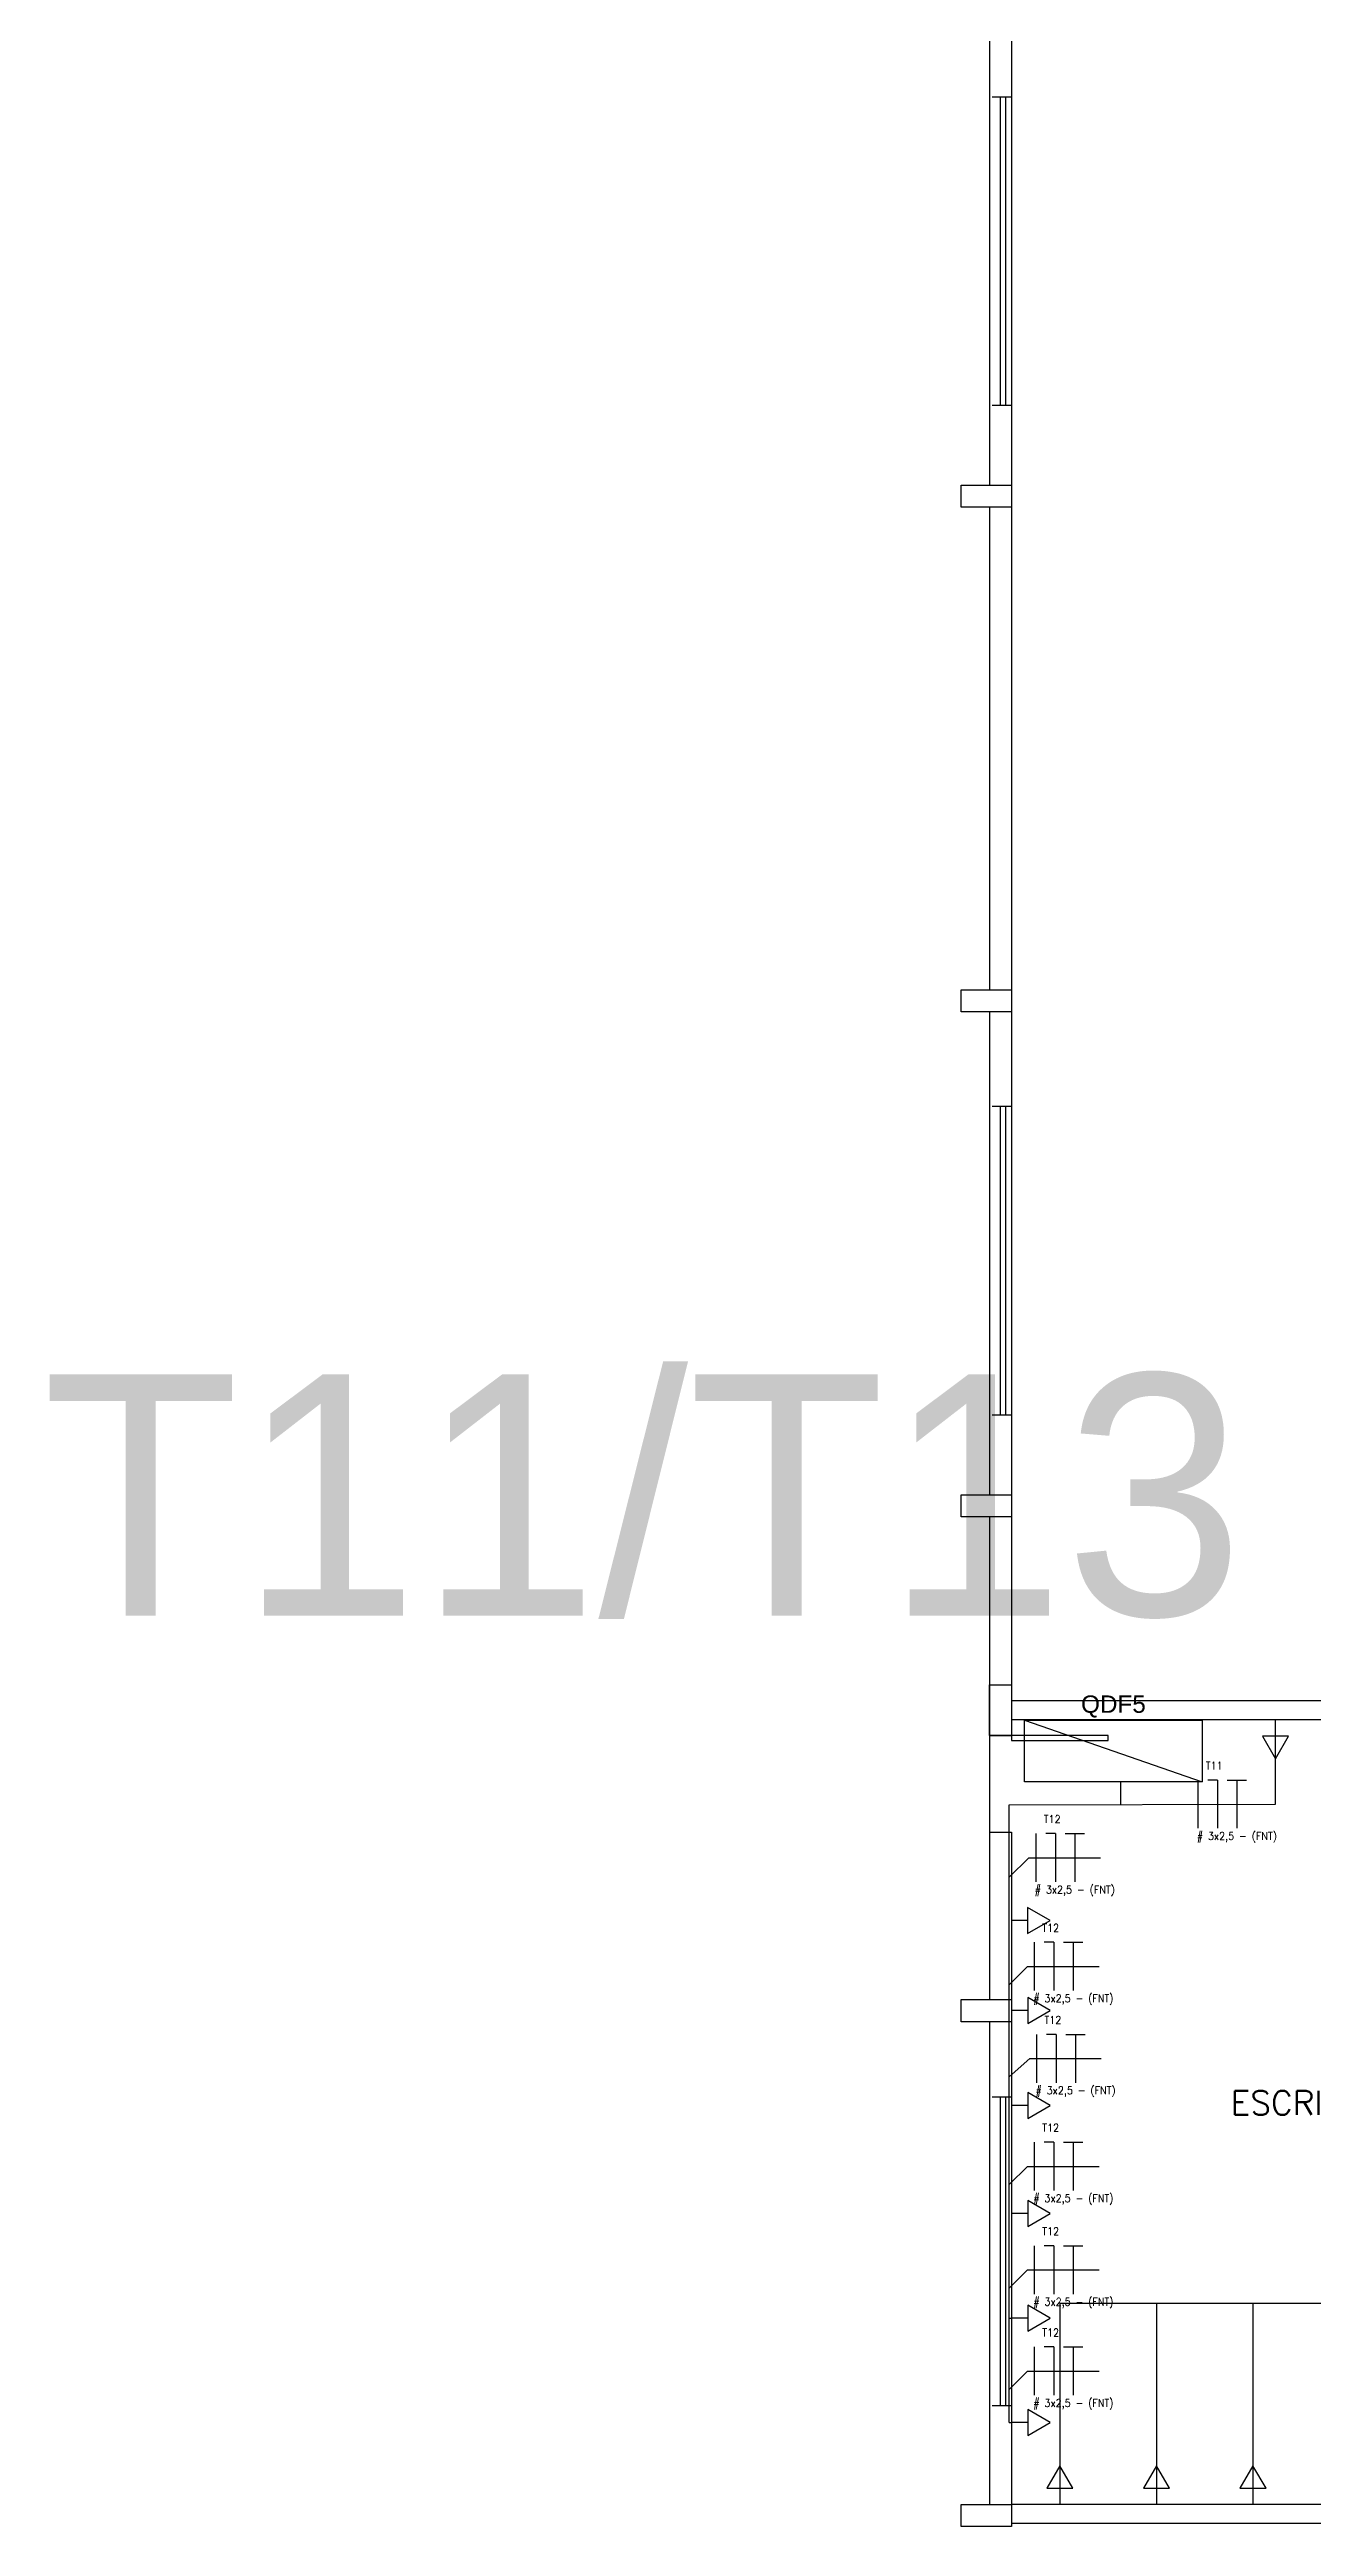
# Model space of a CAD drawing. Extents: x 196 to 608, y -49 to 226.
# Drawn here: x 346.8 to 359.88, y 79.42 to 105.08 of the extents above; entities that cross this region are included whole.
import ezdxf

# ---------------------------------------------------------------- set-up
doc = ezdxf.new("R2010")
doc.units = 0
doc.header["$MEASUREMENT"] = 0
for name, color, linetype in [('_ARQ', 5, 'Continuous'), ('_ARQ-TEXTO', 4, 'Continuous'), ('_COTAS', 4, 'Continuous'), ('_ELT-PONTO', 2, 'Continuous'), ('_ELT-PONTO-TEXTO', 4, 'Continuous'), ('_ELT_ELETRODUTOS', 6, 'Continuous'), ('ELET_FIAÇÃO', 1, 'Continuous')]:
    doc.layers.add(name, color=color, linetype=linetype)
doc.styles.add('textstyle3', font='romans')
doc.styles.add('textstyle4', font='arial.ttf')
doc.styles.add('textstyle6', font='Standard')

# ---------------------------------------------------------------- blocks, each defined once
blk = doc.blocks.new('TOM_Monof_baixa')
at = {"layer": '_ELT-PONTO'}
for p, q in [((0.166, 0), (0, 0)), ((0.399, 0), (0.166, 0.135)), ((0.166, 0.135), (0.166, -0.135)), ((0.166, -0.135), (0.399, 0))]:
    blk.add_line(p, q, dxfattribs=at)
blk = doc.blocks.new('FIACAO_LAMP_FNT')
at = {"layer": 'ELET_FIAÇÃO', "color": 4, "linetype": 'Continuous'}
for p, q in [((0, -0.25), (0, 0.25)), ((0.2, 0.25), (0.1, 0.25)), ((0.2, 0.25), (0.2, -0.25)), ((0.3, 0.25), (0.5, 0.25)), ((0.4, 0.25), (0.4, -0.25))]:
    blk.add_line(p, q, dxfattribs=at)
at = {"layer": 'ELET_FIAÇÃO', "color": 4, "linetype": 'Continuous', "style": 'textstyle4'}
for tag, p in [('C', (0.079, 0.36)), ('B', (-0.014, -0.37))]:
    blk.add_attdef(tag, p, '', height=0.08, dxfattribs=at)

msp = doc.modelspace()

# ---------------------------------------------------------------- linework, layer by layer
at = {"layer": '_ARQ', "linetype": 'Continuous'}
for p, q in [((356.768, 124.175), (356.768, 87.611)), ((356.539, 87.611), (356.768, 87.611)), ((356.539, 86.611), (356.768, 86.611)), ((356.768, 86.611), (356.768, 79.647))]:
    msp.add_line(p, q, dxfattribs=at)
at = {"layer": '_ARQ'}
for p, q in [((356.539, 105.564), (356.539, 100.564)), ((356.565, 104.587), (356.768, 104.587)), ((356.65, 104.587), (356.65, 101.39)), ((356.703, 104.587), (356.703, 101.39)), ((356.768, 101.387), (356.565, 101.387)), ((356.539, 100.335), (356.539, 95.335)), ((356.539, 95.106), (356.539, 90.106)), ((356.565, 94.129), (356.768, 94.129)), ((356.65, 94.129), (356.65, 90.932)), ((356.703, 94.129), (356.703, 90.932)), ((356.768, 90.929), (356.565, 90.929)), ((356.539, 89.876), (356.539, 84.876)), ((400.141, 87.972), (356.768, 87.972)), ((362.768, 87.772), (356.768, 87.772)), ((356.539, 84.647), (356.539, 79.647)), ((356.565, 83.868), (356.768, 83.868)), ((356.65, 83.868), (356.65, 80.671)), ((356.703, 83.868), (356.703, 80.671)), ((356.768, 80.668), (356.565, 80.668)), ((409.943, 79.647), (356.768, 79.647)), ((362.768, 79.447), (356.768, 79.447))]:
    msp.add_line(p, q, dxfattribs=at)
for points in [[(356.244, 100.564), (356.768, 100.564), (356.768, 100.335), (356.244, 100.335)], [(356.244, 95.335), (356.768, 95.335), (356.768, 95.106), (356.244, 95.106)], [(356.244, 90.106), (356.768, 90.106), (356.768, 89.876), (356.244, 89.876)], [(356.768, 88.136), (356.768, 87.611), (356.539, 87.611), (356.539, 88.136)], [(356.244, 84.876), (356.768, 84.876), (356.768, 84.647), (356.244, 84.647)], [(356.244, 79.647), (356.768, 79.647), (356.768, 79.418), (356.244, 79.418)]]:
    msp.add_lwpolyline(points, close=True, dxfattribs=at)
at = {"layer": '_ARQ', "linetype": 'Continuous'}
msp.add_lwpolyline([(357.768, 87.611), (356.768, 87.611), (356.768, 87.561), (357.768, 87.561)], close=True, dxfattribs=at)
at = {"layer": '_ELT-PONTO', "linetype": 'Continuous'}
msp.add_line((356.9, 87.77), (358.74, 87.13), dxfattribs=at)
msp.add_lwpolyline([(356.9, 87.13), (356.9, 87.77), (358.74, 87.77), (358.74, 87.13)], close=True, dxfattribs=at)
at = {"layer": '_ELT_ELETRODUTOS', "linetype": 'Continuous'}
for p, q in [((359.5, 86.9), (359.5, 87.77)), ((357.9, 86.9), (357.9, 87.13)), ((356.744, 86.894), (359.5, 86.9)), ((356.744, 80.494), (356.744, 86.894)), ((356.744, 86.143), (356.947, 86.345)), ((356.947, 86.345), (357.688, 86.345)), ((356.744, 85.03), (356.932, 85.219)), ((356.932, 85.219), (357.673, 85.219)), ((356.744, 84.076), (356.956, 84.265)), ((356.956, 84.265), (357.697, 84.264)), ((356.744, 82.96), (356.932, 83.148)), ((356.932, 83.148), (357.673, 83.148)), ((356.744, 81.887), (356.932, 82.075)), ((356.932, 82.075), (357.673, 82.075)), ((356.744, 81.576), (356.768, 81.576)), ((356.744, 80.838), (356.932, 81.027)), ((356.932, 81.027), (357.673, 81.026)), ((356.744, 80.495), (356.768, 80.494))]:
    msp.add_line(p, q, dxfattribs=at)
at = {"layer": '_ELT_ELETRODUTOS'}
for points in [[(372.226, 81.728), (357.268, 81.728), (357.268, 79.647)], [(372.226, 81.728), (358.268, 81.728), (358.268, 79.647)], [(372.226, 81.728), (359.268, 81.728), (359.268, 79.647)]]:
    msp.add_lwpolyline(points, dxfattribs=at)

# ---------------------------------------------------------------- block references
at = {"layer": '_COTAS', "linetype": 'Continuous', "rotation": 270}
msp.add_blockref('TOM_Monof_baixa', (359.5, 87.77), dxfattribs=at)
at = {"layer": '_COTAS', "linetype": 'Continuous'}
for p in [(356.767, 85.694), (356.768, 84.762), (356.768, 83.78), (356.768, 82.66), (356.768, 81.576), (356.768, 80.494)]:
    msp.add_blockref('TOM_Monof_baixa', p, dxfattribs=at)
at = {"layer": '_COTAS', "rotation": 89.99999999999999}
for p in [(357.268, 79.647), (358.268, 79.647), (359.268, 79.647)]:
    msp.add_blockref('TOM_Monof_baixa', p, dxfattribs=at)
at = {"layer": '_ELT_ELETRODUTOS', "linetype": 'Continuous'}
ref = msp.add_blockref('FIACAO_LAMP_FNT', (358.7, 86.9), dxfattribs=at)
ref.add_attrib('C', 'T11', (358.779, 87.26), dxfattribs={"layer": 'ELET_FIAÇÃO', "color": 4, "linetype": 'Continuous', "height": 0.08, "style": 'textstyle6'})
ref.add_attrib('B', '# 3x2,5 - (FNT)', (358.686, 86.53), dxfattribs={"layer": 'ELET_FIAÇÃO', "color": 4, "linetype": 'Continuous', "height": 0.08, "style": 'textstyle6'})
ref = msp.add_blockref('FIACAO_LAMP_FNT', (357.021, 86.345), dxfattribs=at)
ref.add_attrib('C', 'T12', (357.1, 86.705), dxfattribs={"layer": 'ELET_FIAÇÃO', "color": 4, "linetype": 'Continuous', "height": 0.08, "style": 'textstyle6'})
ref.add_attrib('B', '# 3x2,5 - (FNT)', (357.007, 85.975), dxfattribs={"layer": 'ELET_FIAÇÃO', "color": 4, "linetype": 'Continuous', "height": 0.08, "style": 'textstyle6'})
ref = msp.add_blockref('FIACAO_LAMP_FNT', (357.006, 85.219), dxfattribs=at)
ref.add_attrib('C', 'T12', (357.085, 85.579), dxfattribs={"layer": 'ELET_FIAÇÃO', "color": 4, "linetype": 'Continuous', "height": 0.08, "style": 'textstyle6'})
ref.add_attrib('B', '# 3x2,5 - (FNT)', (356.992, 84.849), dxfattribs={"layer": 'ELET_FIAÇÃO', "color": 4, "linetype": 'Continuous', "height": 0.08, "style": 'textstyle6'})
ref = msp.add_blockref('FIACAO_LAMP_FNT', (357.029, 84.265), dxfattribs=at)
ref.add_attrib('C', 'T12', (357.108, 84.625), dxfattribs={"layer": 'ELET_FIAÇÃO', "color": 4, "linetype": 'Continuous', "height": 0.08, "style": 'textstyle6'})
ref.add_attrib('B', '# 3x2,5 - (FNT)', (357.015, 83.895), dxfattribs={"layer": 'ELET_FIAÇÃO', "color": 4, "linetype": 'Continuous', "height": 0.08, "style": 'textstyle6'})
ref = msp.add_blockref('FIACAO_LAMP_FNT', (357.006, 83.148), dxfattribs=at)
ref.add_attrib('C', 'T12', (357.085, 83.508), dxfattribs={"layer": 'ELET_FIAÇÃO', "color": 4, "linetype": 'Continuous', "height": 0.08, "style": 'textstyle6'})
ref.add_attrib('B', '# 3x2,5 - (FNT)', (356.992, 82.778), dxfattribs={"layer": 'ELET_FIAÇÃO', "color": 4, "linetype": 'Continuous', "height": 0.08, "style": 'textstyle6'})
ref = msp.add_blockref('FIACAO_LAMP_FNT', (357.006, 82.075), dxfattribs=at)
ref.add_attrib('C', 'T12', (357.085, 82.435), dxfattribs={"layer": 'ELET_FIAÇÃO', "color": 4, "linetype": 'Continuous', "height": 0.08, "style": 'textstyle6'})
ref.add_attrib('B', '# 3x2,5 - (FNT)', (356.992, 81.705), dxfattribs={"layer": 'ELET_FIAÇÃO', "color": 4, "linetype": 'Continuous', "height": 0.08, "style": 'textstyle6'})
ref = msp.add_blockref('FIACAO_LAMP_FNT', (357.006, 81.027), dxfattribs=at)
ref.add_attrib('C', 'T12', (357.085, 81.387), dxfattribs={"layer": 'ELET_FIAÇÃO', "color": 4, "linetype": 'Continuous', "height": 0.08, "style": 'textstyle6'})
ref.add_attrib('B', '# 3x2,5 - (FNT)', (356.992, 80.657), dxfattribs={"layer": 'ELET_FIAÇÃO', "color": 4, "linetype": 'Continuous', "height": 0.08, "style": 'textstyle6'})

# ---------------------------------------------------------------- texts
at = {"layer": '_ARQ-TEXTO', "style": 'textstyle3'}
msp.add_text('ESCRITÓRIO', height=0.25, dxfattribs=at).set_placement((359.037, 83.682))
at = {"layer": '_ELT-PONTO-TEXTO', "linetype": 'Continuous', "insert": (357.487, 87.797), "char_height": 0.18, "width": 2, "attachment_point": 7, "style": 'textstyle4'}
msp.add_mtext('QDF5', dxfattribs=at)
at = {"layer": 'ELE-CALLOUT', "insert": (364.747, 89.728), "char_height": 2.5, "attachment_point": 5}
msp.add_mtext('T11/T13 # 3x2,5 - (FNT)', dxfattribs=at)

doc.saveas('drawing.dxf')
